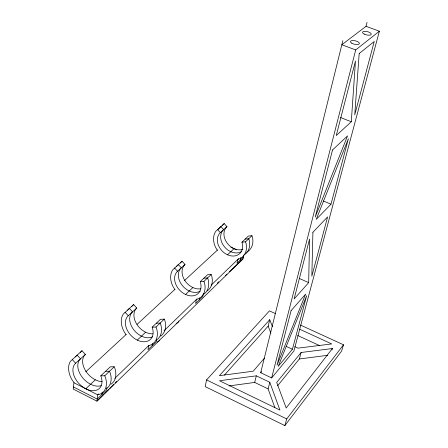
<?xml version="1.0" encoding="UTF-8"?>
<svg xmlns="http://www.w3.org/2000/svg" width="448" height="448" viewBox="0 0 448 448"><rect width="100%" height="100%" fill="white"/><g stroke="black" fill="none" stroke-linecap="round" stroke-linejoin="round"><path stroke-width="0.67" d="M308.683 282.621L309.562 239.025L294.095 299.001L308.683 282.621L299.247 278.426M351.294 121.755L355.471 60.973L336.241 135.542L351.294 121.755L340.491 117.499M101.937 394.481L102.262 392.078M106.932 387.554L106.602 389.945L97.216 399.067L73.444 386.966M152.141 345.699L152.477 343.661M156.576 339.685L156.234 341.718L147.997 349.726L148.663 345.638A21.118 14.823 46.6 0 0 156.654 328.703L155.982 327.023L164.287 319.122L164.942 320.79A20.882 14.801 46.7 0 1 160.574 336.106M199.248 299.925L199.623 297.954M203.353 293.81L202.843 296.43L195.614 303.453L196.364 299.505A19.762 14.655 46.9 0 0 204.518 283.007L203.918 281.411L211.187 274.49L211.775 276.08A19.561 14.622 47 0 1 207.166 290.914M275.778 313.774L269.45 310.873L206.562 379.915L205.162 386.613L284.878 425.6L341.578 351.165L343.504 344.786L300.462 325.074M240.229 260.098L240.778 257.561M103.835 394.262L96.942 401.162L97.77 394.856L73.92 382.749L73.209 389.066L96.942 401.162L243.006 258.894L243.83 255.097M224.459 375.049L268.167 326.105L269.741 319.676L272.457 326.665M229.107 385.924L254.688 382.435L256.301 375.827L269.802 382.29L279.922 410.066L219.509 380.75L256.301 375.827M379.372 31.209L355.706 49.93L341.835 44.755L366.022 26.331L379.372 31.209L293.894 351.03L271.634 377.944L260.697 372.725L342.843 40.69M274.876 407.658L268.117 388.892L269.802 382.29M271.634 377.944L355.706 49.93M366.022 26.331L367.041 22.4M292.415 349.272L306.639 295.764L278.191 366.374L292.415 349.272L286.115 346.338M330.982 204.198L348.37 138.802L316.26 219.346L330.982 204.198L323.445 201.034M277.598 385.801L299.348 358.971L301.118 352.498L332.399 348.527L332.024 349.81M284.878 425.6L286.714 418.936L343.504 344.786M332.399 348.527L286.194 407.982L276.702 382.424L301.118 352.498M260.697 372.725L261.598 371.661M264.46 358.131L253.226 371.207L219.402 375.67L269.741 319.676M102.071 381.662A17.125 11.43 46.5 0 1 85.551 370.709A17.125 11.43 46.5 0 1 85.361 354.435L81.978 350.75L70.442 361.318A22.562 14.879 46.4 0 0 71.792 379.434L74.122 382.85M75.354 356.916L77.118 355.096L80.522 358.803A17.231 11.43 46.4 0 0 82.23 377.244A17.231 11.43 46.4 0 0 101.186 385.655M80.214 352.57L81.978 350.75M152.662 333.838A16.044 11.368 46.7 0 1 136.64 324.016A16.044 11.368 46.7 0 1 136.78 308.028L133.627 304.562L123.29 314.037A21.118 14.823 46.6 0 0 124.018 331.492L125.972 334.634M127.602 310.178L129.366 308.375L132.541 311.853A16.134 11.379 46.7 0 0 134.131 330.266A16.134 11.379 46.7 0 0 152.796 336.7M131.863 306.365L133.627 304.562M200.872 288.781A15.025 11.234 47 0 1 184.85 280.532A15.025 11.234 47 0 1 185.013 264.494L182.067 261.24L172.805 269.741A19.762 14.655 46.9 0 0 173.012 286.513L174.81 289.492M176.579 266.358L178.332 264.583L181.294 267.848A15.103 11.245 46.9 0 0 182.319 285.522A15.103 11.245 46.9 0 0 200.122 291.239M180.32 263.015L182.067 261.24M242.855 249.362A14.14 11.049 47.3 0 1 226.85 242.682A14.14 11.049 47.3 0 1 226.957 226.638L224.196 223.569L215.818 231.263A18.592 14.426 47.2 0 0 215.622 247.391L217.286 250.225M222.471 225.31L224.196 223.569M104.815 393.277L108.758 389.334M109.738 388.349L113.674 384.406M115.153 382.928L116.631 381.45M243.415 257.001L237.009 263.228L237.826 259.409A18.592 14.426 47.2 0 0 246.042 243.365L245.498 241.842L251.927 235.721L252.459 237.238A18.407 14.381 47.3 0 1 246.624 252.252M98.773 393.887L97.77 394.856A22.562 14.879 46.4 0 0 105.487 377.546L104.737 375.782L100.783 375.833A17.332 11.43 46.4 0 1 85.898 388.83A17.332 11.43 46.4 0 1 75.628 363.222L72.201 359.492M114.828 378.364L148.932 345.374M163.985 330.82L197.086 298.805M211.137 285.219L238.745 258.518M104.737 375.782L114.223 366.761L114.957 368.508A22.294 14.879 46.5 0 1 110.919 384.261M100.783 375.833L110.286 366.828L114.223 366.761M125.054 312.228L128.251 315.728A16.223 11.385 46.6 0 0 137.362 340.161A16.223 11.385 46.6 0 0 152.163 327.18L160.485 319.295L164.287 319.122M174.558 267.96L177.537 271.242A15.182 11.256 46.9 0 0 185.629 294.515A15.182 11.256 46.9 0 0 200.239 281.658L207.53 274.753L211.187 274.49M217.543 229.51L220.338 232.613A14.28 11.082 47.2 0 0 227.59 254.834A14.28 11.082 47.2 0 0 241.954 242.155L248.405 236.046L251.927 235.721M85.803 388.78L95.318 379.786M137.278 340.116L145.634 332.22M185.55 294.482L192.881 287.549M227.522 254.8L234.018 248.662M217.263 283.226L218.781 281.798M225.344 275.593L226.856 274.159M229.382 271.774L243.006 258.894M85.73 371.834L126.297 334.337M137.082 324.363L175.078 289.24M184.324 280.694L217.7 249.844M75.628 363.222L85.361 354.435M128.251 315.728L136.78 308.028M177.537 271.242L185.013 264.494M220.338 232.613L226.957 226.638M299.348 358.971L327.746 355.298M245.196 239.086L248.73 238.767L249.267 240.285A18.497 14.403 47.2 0 1 244.518 254.694M241.954 242.155L245.498 241.842M203.902 278.186L207.57 277.934L208.163 279.524A19.662 14.638 46.9 0 1 203.571 294.403M200.239 281.658L203.918 281.411M156.346 323.215L160.16 323.047L160.821 324.722A21 14.812 46.7 0 1 156.475 340.077M152.163 327.18L155.982 327.023M105.566 371.302L109.508 371.246L110.253 373.005A22.428 14.879 46.4 0 1 106.249 388.791M230.866 247.257L236.6 249.805M299.466 329.129L331.705 343.935L297.959 348.152L294.868 346.713M297.758 335.535L319.771 345.688M254.688 382.435L268.117 388.892M206.562 379.915L286.714 418.936M268.167 326.105L270.861 333.11M178.786 320.953A5.023 3.091 9.9 0 1 176.17 323.333M159.505 340.144A5.158 3.254 9.1 0 1 157.293 342.003M241.769 251.418A14.213 11.066 47.2 0 1 224.482 246.882A14.213 11.066 47.2 0 1 223.664 229.606L220.886 226.526L219.162 228.273A18.497 14.403 47.2 0 0 218.49 229.348M312.917 232.243L311.83 276.237L327.606 216.899L312.917 232.243M359.178 53.558L354.749 114.806L374.248 41.462L359.178 53.558M291.088 310.66L277.026 365.198L305.631 294.129L291.088 310.66M332.528 149.957L315.23 217.045L347.547 135.906L332.528 149.957M364.286 34.11A4.469 1.691 13.6 0 0 371.23 34.362A4.469 1.691 13.6 0 0 365.187 31.315A4.469 1.691 13.6 0 0 364.286 34.11M351.842 43.221A4.57 1.77 13.5 0 0 359.274 43.854A4.57 1.77 13.5 0 0 353.707 40.55A4.57 1.77 13.5 0 0 351.842 43.221"/></g></svg>
